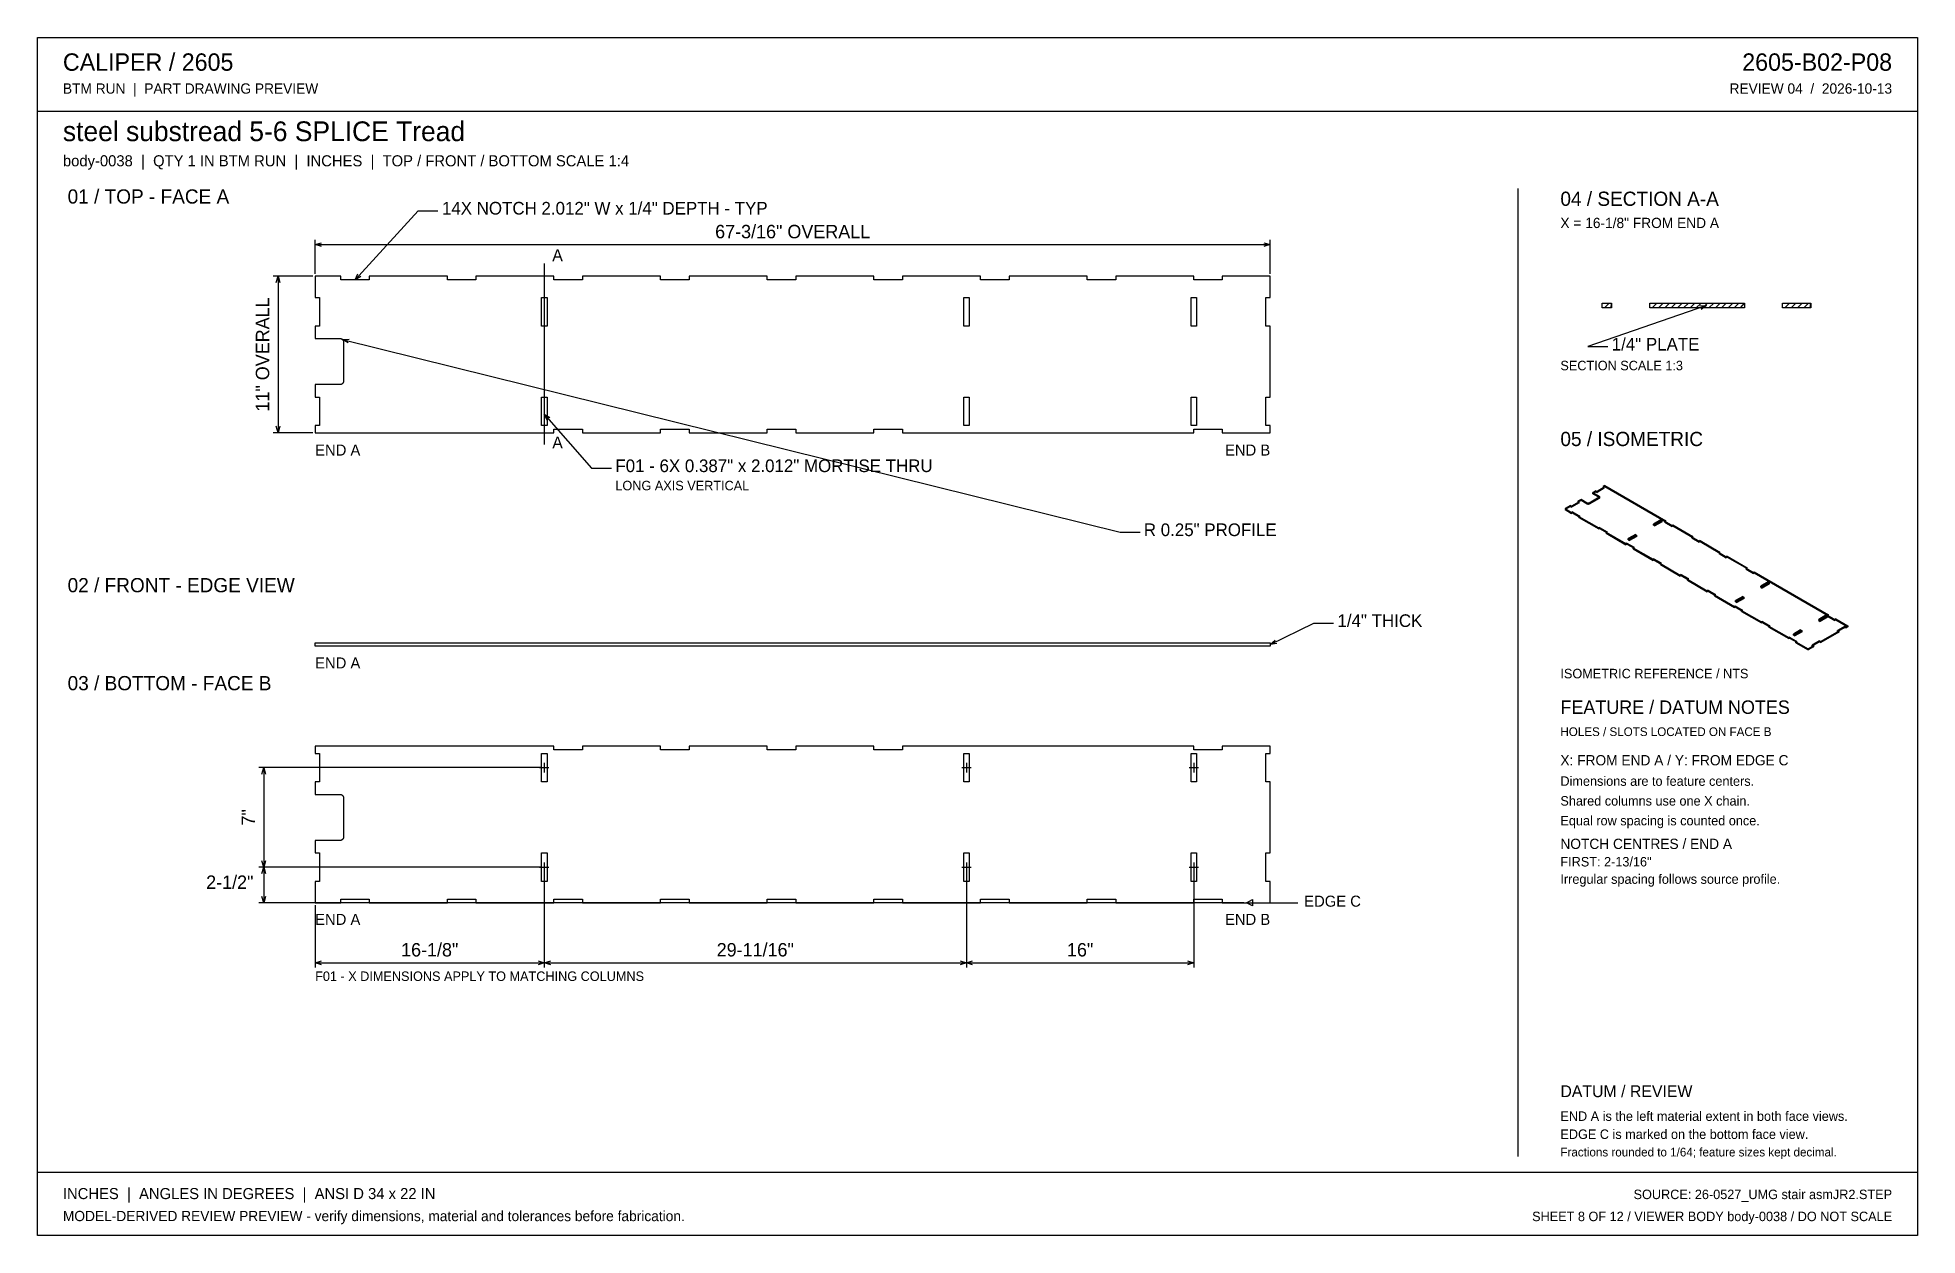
# Model space of a CAD drawing. Header units: inches. Extents: x 2 to 134, y 2 to 86.
import ezdxf
from ezdxf.enums import TextEntityAlignment as Align

# ---------------------------------------------------------------- set-up
doc = ezdxf.new("R2010")
doc.units = ezdxf.units.IN
doc.header["$MEASUREMENT"] = 0

msp = doc.modelspace()

# ---------------------------------------------------------------- linework, layer by layer
at = {"layer": 'ANNOTATION'}
for p, q in [((24.22, 69.08), (28.66, 73.94)), ((28.66, 73.94), (30.05, 73.94)), ((21.41, 69.5), (21.41, 71.89)), ((21.41, 71.56), (21.85, 71.69)), ((21.41, 71.56), (88.59, 71.56)), ((21.85, 71.42), (21.41, 71.56)), ((88.15, 71.69), (88.59, 71.56)), ((88.59, 71.56), (88.15, 71.42)), ((88.59, 69.5), (88.59, 71.89)), ((37.53, 70.22), (37.53, 57.5)), ((21.24, 69.33), (18.46, 69.33)), ((18.66, 68.89), (18.8, 69.33)), ((18.8, 69.33), (18.8, 58.33)), ((18.8, 69.33), (18.93, 68.89)), ((24.22, 69.08), (24.42, 69.51)), ((24.62, 69.32), (24.22, 69.08)), ((119.28, 67.28), (110.94, 64.39)), ((118.81, 67.26), (119.28, 67.28)), ((119.28, 67.28), (118.9, 67)), ((23.33, 64.89), (23.8, 64.91)), ((23.33, 64.89), (78.04, 51.33)), ((23.73, 64.64), (23.33, 64.89)), ((110.94, 64.39), (112.33, 64.39)), ((37.53, 59.64), (40.86, 55.83)), ((37.72, 59.21), (37.53, 59.64)), ((37.53, 59.64), (37.93, 59.4)), ((21.24, 58.33), (18.46, 58.33)), ((18.8, 58.33), (18.66, 58.78)), ((18.93, 58.78), (18.8, 58.33)), ((40.86, 55.83), (42.25, 55.83)), ((78.04, 51.33), (79.43, 51.33)), ((88.59, 43.43), (91.65, 44.94)), ((88.59, 43.43), (88.93, 43.75)), ((91.65, 44.94), (93.04, 44.94)), ((89.05, 43.5), (88.59, 43.43)), ((37.36, 34.78), (17.46, 34.78)), ((17.66, 34.33), (17.8, 34.78)), ((17.8, 34.78), (17.8, 27.78)), ((17.8, 34.78), (17.93, 34.33)), ((37.2, 34.78), (37.86, 34.78)), ((37.53, 35.11), (37.53, 34.44)), ((66.89, 34.78), (67.55, 34.78)), ((67.22, 35.11), (67.22, 34.44)), ((82.89, 34.78), (83.55, 34.78)), ((83.22, 35.11), (83.22, 34.44)), ((37.36, 27.78), (17.46, 27.78)), ((37.36, 27.78), (17.46, 27.78)), ((17.8, 27.78), (17.66, 28.22)), ((17.66, 27.33), (17.8, 27.78)), ((17.93, 28.22), (17.8, 27.78)), ((17.8, 27.78), (17.8, 25.28)), ((17.8, 27.78), (17.93, 27.33)), ((37.2, 27.78), (37.86, 27.78)), ((37.53, 28.11), (37.53, 27.44)), ((66.89, 27.78), (67.55, 27.78)), ((67.22, 28.11), (67.22, 27.44)), ((82.89, 27.78), (83.55, 27.78)), ((83.22, 28.11), (83.22, 27.44)), ((37.53, 27.61), (37.53, 20.72)), ((37.53, 27.61), (37.53, 20.72)), ((67.22, 27.61), (67.22, 20.72)), ((67.22, 27.61), (67.22, 20.72)), ((83.22, 27.61), (83.22, 20.72)), ((86.74, 25.28), (17.46, 25.28)), ((17.8, 25.28), (17.66, 25.72)), ((17.93, 25.72), (17.8, 25.28)), ((86.91, 25.28), (87.35, 25.5)), ((86.91, 25.28), (90.54, 25.28)), ((87.35, 25.06), (86.91, 25.28)), ((87.35, 25.5), (87.35, 25.06)), ((21.41, 25.11), (21.41, 20.72)), ((21.41, 21.06), (21.85, 21.19)), ((37.09, 21.19), (37.53, 21.06)), ((37.53, 21.06), (37.98, 21.19)), ((66.77, 21.19), (67.22, 21.06)), ((67.22, 21.06), (67.66, 21.19)), ((82.77, 21.19), (83.22, 21.06)), ((21.41, 21.06), (37.53, 21.06)), ((21.85, 20.92), (21.41, 21.06)), ((37.53, 21.06), (37.09, 20.92)), ((37.53, 21.06), (67.22, 21.06)), ((37.98, 20.92), (37.53, 21.06)), ((67.22, 21.06), (66.77, 20.92)), ((67.22, 21.06), (83.22, 21.06)), ((67.66, 20.92), (67.22, 21.06)), ((83.22, 21.06), (82.77, 20.92))]:
    msp.add_line(p, q, dxfattribs=at)
at = {"layer": 'OUTLINE'}
for p, q in [((1.89, 86.11), (134.11, 86.11)), ((1.89, 1.89), (1.89, 86.11)), ((134.11, 86.11), (134.11, 1.89)), ((1.89, 80.94), (134.11, 80.94)), ((106, 75.5), (106, 7.44)), ((23.21, 69.33), (21.41, 69.33)), ((21.41, 69.33), (21.41, 67.84)), ((23.21, 69.08), (23.21, 69.33)), ((25.22, 69.08), (23.21, 69.08)), ((30.71, 69.33), (25.22, 69.33)), ((25.22, 69.33), (25.22, 69.08)), ((30.71, 69.08), (30.71, 69.33)), ((32.72, 69.08), (30.71, 69.08)), ((38.21, 69.33), (32.72, 69.33)), ((32.72, 69.33), (32.72, 69.08)), ((38.21, 69.08), (38.21, 69.33)), ((40.22, 69.08), (38.21, 69.08)), ((45.71, 69.33), (40.22, 69.33)), ((40.22, 69.33), (40.22, 69.08)), ((45.71, 69.08), (45.71, 69.33)), ((47.72, 69.08), (45.71, 69.08)), ((53.21, 69.33), (47.72, 69.33)), ((47.72, 69.33), (47.72, 69.08)), ((53.21, 69.08), (53.21, 69.33)), ((55.22, 69.08), (53.21, 69.08)), ((60.71, 69.33), (55.22, 69.33)), ((55.22, 69.33), (55.22, 69.08)), ((60.71, 69.08), (60.71, 69.33)), ((62.72, 69.08), (60.71, 69.08)), ((68.21, 69.33), (62.72, 69.33)), ((62.72, 69.33), (62.72, 69.08)), ((68.21, 69.08), (68.21, 69.33)), ((70.22, 69.08), (68.21, 69.08)), ((75.71, 69.33), (70.22, 69.33)), ((70.22, 69.33), (70.22, 69.08)), ((75.71, 69.08), (75.71, 69.33)), ((77.72, 69.08), (75.71, 69.08)), ((83.21, 69.33), (77.72, 69.33)), ((77.72, 69.33), (77.72, 69.08)), ((83.21, 69.08), (83.21, 69.33)), ((85.22, 69.08), (83.21, 69.08)), ((88.59, 69.33), (85.22, 69.33)), ((85.22, 69.33), (85.22, 69.08)), ((88.59, 67.84), (88.59, 69.33)), ((21.41, 67.84), (21.72, 67.84)), ((21.72, 67.84), (21.72, 65.83)), ((37.34, 65.83), (37.34, 67.84)), ((37.34, 67.84), (37.72, 67.84)), ((37.72, 67.84), (37.72, 65.83)), ((67.03, 65.83), (67.03, 67.84)), ((67.03, 67.84), (67.41, 67.84)), ((67.41, 67.84), (67.41, 65.83)), ((83.03, 65.83), (83.03, 67.84)), ((83.03, 67.84), (83.41, 67.84)), ((83.41, 67.84), (83.41, 65.83)), ((88.28, 65.83), (88.28, 67.84)), ((88.28, 67.84), (88.59, 67.84)), ((111.94, 67.44), (112.6, 67.44)), ((111.94, 67.11), (111.94, 67.44)), ((112.11, 67.11), (112.44, 67.44)), ((112.56, 67.11), (112.6, 67.44)), ((112.6, 67.44), (112.6, 67.11)), ((115.29, 67.44), (121.94, 67.44)), ((115.29, 67.11), (115.29, 67.44)), ((115.45, 67.11), (115.79, 67.44)), ((115.9, 67.11), (116.23, 67.44)), ((116.34, 67.11), (116.67, 67.44)), ((116.79, 67.11), (117.12, 67.44)), ((117.23, 67.11), (117.56, 67.44)), ((117.67, 67.11), (118.01, 67.44)), ((118.12, 67.11), (118.45, 67.44)), ((118.56, 67.11), (118.9, 67.44)), ((119.01, 67.11), (119.34, 67.44)), ((119.45, 67.11), (119.79, 67.44)), ((119.9, 67.11), (120.23, 67.44)), ((120.34, 67.11), (120.67, 67.44)), ((120.79, 67.11), (121.12, 67.44)), ((121.23, 67.11), (121.56, 67.44)), ((121.67, 67.11), (121.94, 67.44)), ((121.94, 67.44), (121.94, 67.11)), ((124.62, 67.44), (126.61, 67.44)), ((124.62, 67.11), (124.62, 67.44)), ((124.79, 67.11), (125.12, 67.44)), ((125.23, 67.11), (125.56, 67.44)), ((125.67, 67.11), (126.01, 67.44)), ((126.12, 67.11), (126.45, 67.44)), ((126.56, 67.11), (126.61, 67.44)), ((126.61, 67.44), (126.61, 67.11)), ((112.6, 67.11), (111.94, 67.11)), ((121.94, 67.11), (115.29, 67.11)), ((126.61, 67.11), (124.62, 67.11)), ((21.72, 65.83), (21.41, 65.83)), ((21.41, 65.83), (21.41, 64.96)), ((21.41, 64.96), (23.16, 64.96)), ((23.16, 64.96), (23.16, 64.96)), ((23.16, 64.96), (23.17, 64.96)), ((23.17, 64.96), (23.17, 64.96)), ((23.17, 64.96), (23.18, 64.96)), ((23.18, 64.96), (23.19, 64.96)), ((23.19, 64.96), (23.19, 64.96)), ((23.19, 64.96), (23.2, 64.95)), ((23.2, 64.95), (23.21, 64.95)), ((23.21, 64.95), (23.21, 64.95)), ((23.21, 64.95), (23.22, 64.95)), ((23.22, 64.95), (23.22, 64.95)), ((23.22, 64.95), (23.23, 64.95)), ((23.23, 64.95), (23.23, 64.95)), ((23.23, 64.95), (23.24, 64.94)), ((23.24, 64.94), (23.25, 64.94)), ((23.25, 64.94), (23.25, 64.94)), ((23.25, 64.94), (23.26, 64.94)), ((23.26, 64.94), (23.26, 64.93)), ((23.26, 64.93), (23.27, 64.93)), ((23.27, 64.93), (23.27, 64.93)), ((23.27, 64.93), (23.28, 64.93)), ((23.28, 64.93), (23.28, 64.92)), ((23.28, 64.92), (23.29, 64.92)), ((23.29, 64.92), (23.3, 64.92)), ((23.3, 64.92), (23.3, 64.91)), ((23.3, 64.91), (23.31, 64.91)), ((23.31, 64.91), (23.31, 64.91)), ((23.31, 64.91), (23.31, 64.9)), ((23.31, 64.9), (23.32, 64.9)), ((23.32, 64.9), (23.32, 64.89)), ((23.32, 64.89), (23.33, 64.89)), ((23.33, 64.89), (23.33, 64.89)), ((23.33, 64.89), (23.34, 64.88)), ((23.34, 64.88), (23.34, 64.88)), ((23.34, 64.88), (23.35, 64.87)), ((23.35, 64.87), (23.35, 64.87)), ((23.35, 64.87), (23.35, 64.86)), ((23.35, 64.86), (23.36, 64.86)), ((23.36, 64.86), (23.36, 64.85)), ((23.36, 64.85), (23.36, 64.85)), ((23.36, 64.85), (23.37, 64.84)), ((23.37, 64.84), (23.37, 64.84)), ((23.37, 64.84), (23.37, 64.83)), ((23.37, 64.83), (23.38, 64.83)), ((23.38, 64.83), (23.38, 64.82)), ((23.38, 64.82), (23.38, 64.82)), ((23.38, 64.82), (23.38, 64.81)), ((23.38, 64.81), (23.39, 64.8)), ((23.39, 64.8), (23.39, 64.8)), ((23.39, 64.8), (23.39, 64.79)), ((23.39, 64.79), (23.39, 64.79)), ((37.72, 65.83), (37.34, 65.83)), ((67.41, 65.83), (67.03, 65.83)), ((83.41, 65.83), (83.03, 65.83)), ((88.59, 65.83), (88.28, 65.83)), ((88.59, 60.84), (88.59, 65.83)), ((23.39, 64.79), (23.4, 64.78)), ((23.4, 64.78), (23.4, 64.78)), ((23.4, 64.78), (23.4, 64.77)), ((23.4, 64.77), (23.4, 64.76)), ((23.4, 64.76), (23.4, 64.76)), ((23.4, 64.76), (23.4, 64.75)), ((23.4, 64.75), (23.4, 64.75)), ((23.4, 64.75), (23.4, 64.74)), ((23.4, 64.74), (23.41, 64.73)), ((23.41, 64.73), (23.41, 64.73)), ((23.41, 64.73), (23.41, 64.72)), ((23.41, 64.72), (23.41, 64.71)), ((23.41, 64.71), (23.41, 64.71)), ((23.41, 64.71), (23.41, 61.96)), ((23.16, 61.71), (21.41, 61.71)), ((21.41, 61.71), (21.41, 60.84)), ((21.41, 60.84), (21.72, 60.84)), ((21.72, 60.84), (21.72, 58.83)), ((23.17, 61.71), (23.16, 61.71)), ((23.16, 61.71), (23.16, 61.71)), ((23.18, 61.71), (23.17, 61.71)), ((23.17, 61.71), (23.17, 61.71)), ((23.19, 61.71), (23.18, 61.71)), ((23.2, 61.71), (23.19, 61.71)), ((23.19, 61.71), (23.19, 61.71)), ((23.21, 61.71), (23.2, 61.71)), ((23.22, 61.72), (23.21, 61.71)), ((23.21, 61.71), (23.21, 61.71)), ((23.23, 61.72), (23.22, 61.72)), ((23.22, 61.72), (23.22, 61.72)), ((23.24, 61.72), (23.23, 61.72)), ((23.23, 61.72), (23.23, 61.72)), ((23.25, 61.73), (23.24, 61.72)), ((23.26, 61.73), (23.25, 61.73)), ((23.25, 61.73), (23.25, 61.73)), ((23.27, 61.74), (23.26, 61.73)), ((23.26, 61.73), (23.26, 61.73)), ((23.28, 61.74), (23.27, 61.74)), ((23.27, 61.74), (23.27, 61.74)), ((23.29, 61.75), (23.28, 61.74)), ((23.28, 61.74), (23.28, 61.74)), ((23.3, 61.75), (23.29, 61.75)), ((23.31, 61.76), (23.3, 61.75)), ((23.3, 61.75), (23.3, 61.75)), ((23.32, 61.77), (23.31, 61.77)), ((23.31, 61.77), (23.31, 61.76)), ((23.31, 61.76), (23.31, 61.76)), ((23.33, 61.78), (23.32, 61.77)), ((23.32, 61.77), (23.32, 61.77)), ((23.34, 61.79), (23.33, 61.78)), ((23.33, 61.78), (23.33, 61.78)), ((23.35, 61.8), (23.34, 61.79)), ((23.34, 61.79), (23.34, 61.79)), ((23.36, 61.81), (23.35, 61.8)), ((23.35, 61.8), (23.35, 61.8)), ((23.35, 61.8), (23.35, 61.8)), ((23.37, 61.82), (23.36, 61.82)), ((23.36, 61.82), (23.36, 61.81)), ((23.36, 61.81), (23.36, 61.81)), ((23.38, 61.84), (23.37, 61.84)), ((23.37, 61.84), (23.37, 61.83)), ((23.37, 61.83), (23.37, 61.82)), ((23.39, 61.86), (23.38, 61.86)), ((23.38, 61.86), (23.38, 61.85)), ((23.38, 61.85), (23.38, 61.85)), ((23.38, 61.85), (23.38, 61.84)), ((23.4, 61.89), (23.39, 61.88)), ((23.39, 61.88), (23.39, 61.87)), ((23.39, 61.87), (23.39, 61.87)), ((23.39, 61.87), (23.39, 61.86)), ((23.41, 61.93), (23.4, 61.93)), ((23.4, 61.93), (23.4, 61.92)), ((23.4, 61.92), (23.4, 61.92)), ((23.4, 61.92), (23.4, 61.91)), ((23.4, 61.91), (23.4, 61.9)), ((23.4, 61.9), (23.4, 61.9)), ((23.4, 61.9), (23.4, 61.89)), ((23.4, 61.89), (23.4, 61.89)), ((23.41, 61.96), (23.41, 61.95)), ((23.41, 61.95), (23.41, 61.95)), ((23.41, 61.95), (23.41, 61.94)), ((23.41, 61.94), (23.41, 61.93)), ((37.34, 58.83), (37.34, 60.84)), ((37.34, 60.84), (37.72, 60.84)), ((37.72, 60.84), (37.72, 58.83)), ((67.03, 58.83), (67.03, 60.84)), ((67.03, 60.84), (67.41, 60.84)), ((67.41, 60.84), (67.41, 58.83)), ((83.03, 58.83), (83.03, 60.84)), ((83.03, 60.84), (83.41, 60.84)), ((83.41, 60.84), (83.41, 58.83)), ((88.28, 58.83), (88.28, 60.84)), ((88.28, 60.84), (88.59, 60.84)), ((21.72, 58.83), (21.41, 58.83)), ((21.41, 58.83), (21.41, 58.33)), ((21.41, 58.33), (38.21, 58.33)), ((37.72, 58.83), (37.34, 58.83)), ((38.21, 58.33), (38.21, 58.58)), ((38.21, 58.58), (40.22, 58.58)), ((40.22, 58.58), (40.22, 58.33)), ((40.22, 58.33), (45.71, 58.33)), ((45.71, 58.33), (45.71, 58.58)), ((45.71, 58.58), (47.72, 58.58)), ((47.72, 58.58), (47.72, 58.33)), ((47.72, 58.33), (53.21, 58.33)), ((53.21, 58.33), (53.21, 58.58)), ((53.21, 58.58), (55.22, 58.58)), ((55.22, 58.58), (55.22, 58.33)), ((55.22, 58.33), (60.71, 58.33)), ((60.71, 58.33), (60.71, 58.58)), ((60.71, 58.58), (62.72, 58.58)), ((62.72, 58.58), (62.72, 58.33)), ((62.72, 58.33), (83.21, 58.33)), ((67.41, 58.83), (67.03, 58.83)), ((83.41, 58.83), (83.03, 58.83)), ((83.21, 58.33), (83.21, 58.58)), ((83.21, 58.58), (85.22, 58.58)), ((85.22, 58.58), (85.22, 58.33)), ((85.22, 58.33), (88.59, 58.33)), ((88.59, 58.83), (88.28, 58.83)), ((88.59, 58.33), (88.59, 58.83)), ((111.49, 54.24), (111.27, 54.12)), ((111.49, 54.24), (111.58, 54.2)), ((111.49, 54.24), (111.49, 54.17)), ((112.09, 54.49), (111.58, 54.2)), ((112.09, 54.42), (111.58, 54.12)), ((112.13, 54.61), (112.01, 54.54)), ((112.13, 54.54), (112.01, 54.47)), ((112.01, 54.54), (112.01, 54.47)), ((112.01, 54.54), (112.09, 54.49)), ((112.01, 54.47), (112.09, 54.42)), ((112.09, 54.42), (112.09, 54.49)), ((112.13, 54.61), (112.13, 54.54)), ((112.13, 54.61), (116.41, 52.14)), ((112.13, 54.54), (116.41, 52.07)), ((109.71, 53.22), (109.33, 53)), ((109.71, 53.14), (109.33, 52.92)), ((109.33, 53), (109.33, 52.92)), ((109.33, 53), (109.79, 52.73)), ((109.33, 52.92), (109.79, 52.66)), ((109.71, 53.22), (109.79, 53.17)), ((109.71, 53.22), (109.71, 53.14)), ((109.71, 53.14), (109.79, 53.1)), ((110.31, 53.46), (109.79, 53.17)), ((110.31, 53.39), (109.79, 53.1)), ((109.79, 53.1), (109.79, 53.17)), ((110.45, 53.64), (110.23, 53.51)), ((110.45, 53.57), (110.23, 53.44)), ((110.23, 53.51), (110.23, 53.44)), ((110.23, 53.51), (110.31, 53.46)), ((110.23, 53.44), (110.31, 53.39)), ((110.31, 53.39), (110.31, 53.46)), ((110.45, 53.57), (110.45, 53.64)), ((110.89, 53.38), (110.45, 53.64)), ((110.89, 53.31), (110.45, 53.57)), ((110.9, 53.38), (110.89, 53.38)), ((110.89, 53.38), (110.89, 53.38)), ((110.89, 53.38), (110.89, 53.38)), ((110.89, 53.31), (110.89, 53.38)), ((110.9, 53.31), (110.89, 53.31)), ((110.89, 53.31), (110.89, 53.31)), ((110.89, 53.31), (110.89, 53.31)), ((110.91, 53.38), (110.9, 53.38)), ((110.9, 53.38), (110.9, 53.38)), ((110.9, 53.38), (110.9, 53.38)), ((110.9, 53.38), (110.9, 53.38)), ((110.9, 53.38), (110.9, 53.38)), ((110.9, 53.3), (110.9, 53.31)), ((110.91, 53.3), (110.9, 53.3)), ((110.9, 53.3), (110.9, 53.3)), ((110.9, 53.3), (110.9, 53.3)), ((110.9, 53.3), (110.9, 53.3)), ((110.91, 53.37), (110.91, 53.38)), ((110.92, 53.37), (110.91, 53.37)), ((110.91, 53.37), (110.91, 53.37)), ((110.91, 53.37), (110.91, 53.37)), ((110.91, 53.37), (110.91, 53.37)), ((110.91, 53.37), (110.91, 53.37)), ((110.92, 53.3), (110.91, 53.3)), ((110.91, 53.3), (110.91, 53.3)), ((110.91, 53.3), (110.91, 53.3)), ((110.91, 53.3), (110.91, 53.3)), ((110.91, 53.3), (110.91, 53.3)), ((110.91, 53.3), (110.91, 53.3)), ((110.93, 53.37), (110.92, 53.37)), ((110.92, 53.37), (110.92, 53.37)), ((110.92, 53.37), (110.92, 53.37)), ((110.92, 53.37), (110.92, 53.37)), ((110.92, 53.37), (110.92, 53.37)), ((110.93, 53.3), (110.92, 53.3)), ((110.92, 53.3), (110.92, 53.3)), ((110.92, 53.3), (110.92, 53.3)), ((110.92, 53.3), (110.92, 53.3)), ((110.92, 53.3), (110.92, 53.3)), ((110.94, 53.37), (110.93, 53.37)), ((110.93, 53.37), (110.93, 53.37)), ((110.93, 53.37), (110.93, 53.37)), ((110.93, 53.37), (110.93, 53.37)), ((110.93, 53.29), (110.93, 53.3)), ((110.93, 53.3), (110.93, 53.3)), ((110.94, 53.29), (110.93, 53.29)), ((110.93, 53.29), (110.93, 53.29)), ((110.95, 53.37), (110.94, 53.37)), ((110.94, 53.37), (110.94, 53.37)), ((110.94, 53.37), (110.94, 53.37)), ((110.94, 53.37), (110.94, 53.37)), ((110.94, 53.37), (110.94, 53.37)), ((110.95, 53.29), (110.94, 53.29)), ((110.94, 53.29), (110.94, 53.29)), ((110.94, 53.29), (110.94, 53.29)), ((110.94, 53.29), (110.94, 53.29)), ((110.94, 53.29), (110.94, 53.29)), ((110.96, 53.37), (110.95, 53.37)), ((110.95, 53.37), (110.95, 53.37)), ((110.95, 53.37), (110.95, 53.37)), ((110.95, 53.37), (110.95, 53.37)), ((110.95, 53.37), (110.95, 53.37)), ((110.96, 53.29), (110.95, 53.29)), ((110.95, 53.29), (110.95, 53.29)), ((110.95, 53.29), (110.95, 53.29)), ((110.95, 53.29), (110.95, 53.29)), ((110.95, 53.29), (110.95, 53.29)), ((110.97, 53.37), (110.96, 53.37)), ((110.96, 53.37), (110.96, 53.37)), ((110.96, 53.37), (110.96, 53.37)), ((110.96, 53.37), (110.96, 53.37)), ((110.97, 53.29), (110.96, 53.29)), ((110.96, 53.29), (110.96, 53.29)), ((110.96, 53.29), (110.96, 53.29)), ((110.96, 53.29), (110.96, 53.29)), ((110.98, 53.37), (110.97, 53.37)), ((110.97, 53.37), (110.97, 53.37)), ((110.97, 53.37), (110.97, 53.37)), ((110.97, 53.37), (110.97, 53.37)), ((110.97, 53.37), (110.97, 53.37)), ((110.98, 53.29), (110.97, 53.29)), ((110.97, 53.29), (110.97, 53.29)), ((110.97, 53.29), (110.97, 53.29)), ((110.97, 53.29), (110.97, 53.29)), ((110.97, 53.29), (110.97, 53.29)), ((110.99, 53.37), (110.98, 53.37)), ((110.98, 53.37), (110.98, 53.37)), ((110.98, 53.37), (110.98, 53.37)), ((110.98, 53.37), (110.98, 53.37)), ((110.99, 53.3), (110.98, 53.3)), ((110.98, 53.3), (110.98, 53.3)), ((110.98, 53.3), (110.98, 53.29)), ((110.98, 53.29), (110.98, 53.29)), ((111, 53.37), (110.99, 53.37)), ((110.99, 53.37), (110.99, 53.37)), ((110.99, 53.37), (110.99, 53.37)), ((110.99, 53.37), (110.99, 53.37)), ((110.99, 53.37), (110.99, 53.37)), ((111, 53.3), (110.99, 53.3)), ((110.99, 53.3), (110.99, 53.3)), ((110.99, 53.3), (110.99, 53.3)), ((110.99, 53.3), (110.99, 53.3)), ((110.99, 53.3), (110.99, 53.3)), ((111.01, 53.38), (111, 53.38)), ((111, 53.38), (111, 53.37)), ((111, 53.37), (111, 53.37)), ((111, 53.37), (111, 53.37)), ((111, 53.37), (111, 53.37)), ((111, 53.37), (111, 53.37)), ((111.01, 53.3), (111, 53.3)), ((111, 53.3), (111, 53.3)), ((111, 53.3), (111, 53.3)), ((111, 53.3), (111, 53.3)), ((111, 53.3), (111, 53.3)), ((111, 53.3), (111, 53.3)), ((111.02, 53.38), (111.01, 53.38)), ((111.01, 53.38), (111.01, 53.38)), ((111.01, 53.38), (111.01, 53.38)), ((111.01, 53.38), (111.01, 53.38)), ((111.01, 53.38), (111.01, 53.38)), ((111.02, 53.31), (111.01, 53.31)), ((111.01, 53.31), (111.01, 53.3)), ((111.01, 53.3), (111.01, 53.3)), ((111.01, 53.3), (111.01, 53.3)), ((111.01, 53.3), (111.01, 53.3)), ((111.72, 53.79), (111.02, 53.38)), ((111.72, 53.71), (111.02, 53.31)), ((111.02, 53.31), (111.02, 53.38)), ((111.02, 53.38), (111.02, 53.38)), ((111.02, 53.38), (111.02, 53.38)), ((111.02, 53.31), (111.02, 53.31)), ((111.02, 53.31), (111.02, 53.31)), ((111.49, 54.17), (111.27, 54.04)), ((111.27, 54.04), (111.27, 54.12)), ((111.27, 54.12), (111.72, 53.86)), ((111.27, 54.04), (111.72, 53.79)), ((111.49, 54.17), (111.58, 54.12)), ((111.58, 54.12), (111.58, 54.2)), ((111.72, 53.79), (111.72, 53.86)), ((111.72, 53.86), (111.72, 53.86)), ((111.72, 53.86), (111.72, 53.86)), ((111.72, 53.86), (111.72, 53.86)), ((111.72, 53.86), (111.72, 53.86)), ((111.72, 53.86), (111.73, 53.85)), ((111.72, 53.79), (111.72, 53.78)), ((111.72, 53.71), (111.72, 53.79)), ((111.73, 53.79), (111.72, 53.79)), ((111.72, 53.79), (111.72, 53.79)), ((111.72, 53.79), (111.72, 53.79)), ((111.72, 53.79), (111.72, 53.79)), ((111.72, 53.79), (111.72, 53.79)), ((111.72, 53.78), (111.72, 53.78)), ((111.72, 53.78), (111.72, 53.78)), ((111.72, 53.78), (111.72, 53.78)), ((111.72, 53.78), (111.73, 53.78)), ((111.73, 53.72), (111.72, 53.72)), ((111.72, 53.72), (111.72, 53.71)), ((111.72, 53.71), (111.72, 53.71)), ((111.72, 53.71), (111.72, 53.71)), ((111.72, 53.71), (111.72, 53.71)), ((111.73, 53.85), (111.73, 53.85)), ((111.73, 53.85), (111.73, 53.85)), ((111.73, 53.85), (111.73, 53.85)), ((111.73, 53.85), (111.73, 53.85)), ((111.73, 53.85), (111.73, 53.85)), ((111.73, 53.85), (111.73, 53.85)), ((111.73, 53.85), (111.73, 53.85)), ((111.73, 53.85), (111.73, 53.85)), ((111.73, 53.85), (111.74, 53.84)), ((111.74, 53.8), (111.73, 53.8)), ((111.73, 53.8), (111.73, 53.8)), ((111.73, 53.8), (111.73, 53.8)), ((111.73, 53.8), (111.73, 53.8)), ((111.73, 53.8), (111.73, 53.79)), ((111.73, 53.79), (111.73, 53.79)), ((111.73, 53.79), (111.73, 53.79)), ((111.73, 53.79), (111.73, 53.79)), ((111.73, 53.79), (111.73, 53.79)), ((111.73, 53.78), (111.73, 53.78)), ((111.73, 53.78), (111.73, 53.78)), ((111.73, 53.78), (111.73, 53.78)), ((111.73, 53.78), (111.73, 53.78)), ((111.73, 53.78), (111.73, 53.78)), ((111.73, 53.78), (111.73, 53.77)), ((111.73, 53.77), (111.73, 53.77)), ((111.73, 53.77), (111.73, 53.77)), ((111.73, 53.77), (111.74, 53.77)), ((111.74, 53.73), (111.73, 53.73)), ((111.73, 53.73), (111.73, 53.72)), ((111.73, 53.72), (111.73, 53.72)), ((111.73, 53.72), (111.73, 53.72)), ((111.73, 53.72), (111.73, 53.72)), ((111.73, 53.72), (111.73, 53.72)), ((111.73, 53.72), (111.73, 53.72)), ((111.73, 53.72), (111.73, 53.72)), ((111.73, 53.72), (111.73, 53.72)), ((111.74, 53.84), (111.74, 53.84)), ((111.74, 53.84), (111.74, 53.84)), ((111.74, 53.84), (111.74, 53.84)), ((111.74, 53.84), (111.74, 53.84)), ((111.74, 53.84), (111.74, 53.84)), ((111.74, 53.84), (111.74, 53.84)), ((111.74, 53.84), (111.74, 53.84)), ((111.74, 53.84), (111.74, 53.83)), ((111.74, 53.83), (111.74, 53.83)), ((111.74, 53.83), (111.74, 53.83)), ((111.74, 53.83), (111.74, 53.83)), ((111.74, 53.83), (111.74, 53.83)), ((111.74, 53.83), (111.74, 53.83)), ((111.74, 53.83), (111.74, 53.83)), ((111.74, 53.83), (111.74, 53.83)), ((111.74, 53.83), (111.74, 53.82)), ((111.74, 53.82), (111.74, 53.82)), ((111.74, 53.82), (111.74, 53.82)), ((111.74, 53.82), (111.74, 53.82)), ((111.74, 53.82), (111.74, 53.82)), ((111.74, 53.82), (111.74, 53.82)), ((111.74, 53.82), (111.74, 53.82)), ((111.74, 53.82), (111.74, 53.82)), ((111.74, 53.82), (111.74, 53.81)), ((111.74, 53.81), (111.74, 53.81)), ((111.74, 53.81), (111.74, 53.81)), ((111.74, 53.81), (111.74, 53.81)), ((111.74, 53.81), (111.74, 53.81)), ((111.74, 53.81), (111.74, 53.81)), ((111.74, 53.81), (111.74, 53.81)), ((111.74, 53.81), (111.74, 53.81)), ((111.74, 53.81), (111.74, 53.8)), ((111.74, 53.8), (111.74, 53.8)), ((111.74, 53.8), (111.74, 53.8)), ((111.74, 53.8), (111.74, 53.8)), ((111.74, 53.8), (111.74, 53.8)), ((111.74, 53.77), (111.74, 53.77)), ((111.74, 53.77), (111.74, 53.77)), ((111.74, 53.77), (111.74, 53.77)), ((111.74, 53.77), (111.74, 53.77)), ((111.74, 53.77), (111.74, 53.77)), ((111.74, 53.77), (111.74, 53.76)), ((111.74, 53.76), (111.74, 53.76)), ((111.74, 53.76), (111.74, 53.76)), ((111.74, 53.76), (111.74, 53.76)), ((111.74, 53.76), (111.74, 53.76)), ((111.74, 53.76), (111.74, 53.76)), ((111.74, 53.76), (111.74, 53.76)), ((111.74, 53.76), (111.74, 53.76)), ((111.74, 53.76), (111.74, 53.75)), ((111.74, 53.75), (111.74, 53.75)), ((111.74, 53.75), (111.74, 53.75)), ((111.74, 53.75), (111.74, 53.75)), ((111.74, 53.75), (111.74, 53.75)), ((111.74, 53.75), (111.74, 53.75)), ((111.74, 53.75), (111.74, 53.75)), ((111.74, 53.75), (111.74, 53.74)), ((111.74, 53.74), (111.74, 53.74)), ((111.74, 53.74), (111.74, 53.74)), ((111.74, 53.74), (111.74, 53.74)), ((111.74, 53.74), (111.74, 53.74)), ((111.74, 53.74), (111.74, 53.74)), ((111.74, 53.74), (111.74, 53.74)), ((111.74, 53.74), (111.74, 53.74)), ((111.74, 53.74), (111.74, 53.73)), ((111.74, 53.73), (111.74, 53.73)), ((111.74, 53.73), (111.74, 53.73)), ((111.74, 53.73), (111.74, 53.73)), ((111.74, 53.73), (111.74, 53.73)), ((111.74, 53.73), (111.74, 53.73)), ((111.74, 53.73), (111.74, 53.73)), ((111.74, 53.73), (111.74, 53.73)), ((109.86, 52.77), (109.79, 52.73)), ((109.79, 52.66), (109.79, 52.73)), ((109.86, 52.69), (109.79, 52.66)), ((109.86, 52.69), (109.86, 52.77)), ((109.86, 52.77), (110.37, 52.47)), ((109.86, 52.69), (110.37, 52.4)), ((110.37, 52.47), (110.3, 52.44)), ((110.3, 52.36), (110.3, 52.44)), ((110.3, 52.44), (111.7, 51.63)), ((110.37, 52.4), (110.3, 52.36)), ((110.3, 52.36), (111.7, 51.56)), ((110.37, 52.4), (110.37, 52.47)), ((111.76, 51.67), (111.7, 51.63)), ((111.7, 51.56), (111.7, 51.63)), ((111.76, 51.59), (111.7, 51.56)), ((111.76, 51.59), (111.76, 51.67)), ((111.76, 51.67), (112.28, 51.37)), ((111.76, 51.59), (112.28, 51.3)), ((116.06, 52.2), (115.55, 51.9)), ((116.06, 52.13), (115.55, 51.83)), ((115.55, 51.9), (115.64, 51.85)), ((115.55, 51.83), (115.55, 51.9)), ((115.55, 51.83), (115.64, 51.77)), ((116.16, 52.14), (115.64, 51.85)), ((116.16, 52.07), (115.64, 51.77)), ((115.64, 51.77), (115.64, 51.85)), ((116.06, 52.2), (116.16, 52.14)), ((116.06, 52.13), (116.06, 52.2)), ((116.06, 52.13), (116.16, 52.07)), ((116.16, 52.07), (116.16, 52.14)), ((116.41, 52.14), (116.34, 52.11)), ((116.34, 52.11), (116.85, 51.81)), ((116.34, 52.03), (116.34, 52.11)), ((116.41, 52.07), (116.34, 52.03)), ((116.34, 52.03), (116.85, 51.74)), ((116.41, 52.07), (116.41, 52.14)), ((116.92, 51.85), (116.85, 51.81)), ((116.85, 51.74), (116.85, 51.81)), ((116.92, 51.77), (116.85, 51.74)), ((116.92, 51.85), (118.31, 51.04)), ((116.92, 51.77), (116.92, 51.85)), ((116.92, 51.77), (118.31, 50.97)), ((112.28, 51.37), (112.21, 51.33)), ((112.21, 51.26), (112.21, 51.33)), ((112.21, 51.33), (113.61, 50.53)), ((112.28, 51.3), (112.21, 51.26)), ((112.21, 51.26), (113.61, 50.45)), ((112.28, 51.3), (112.28, 51.37)), ((113.67, 50.56), (113.61, 50.53)), ((113.61, 50.45), (113.61, 50.53)), ((113.67, 50.49), (113.61, 50.45)), ((113.67, 50.49), (113.67, 50.56)), ((113.67, 50.56), (114.18, 50.27)), ((113.67, 50.49), (114.18, 50.2)), ((114.28, 51.17), (113.77, 50.88)), ((114.28, 51.1), (113.77, 50.8)), ((113.77, 50.8), (113.77, 50.88)), ((113.77, 50.88), (113.86, 50.82)), ((113.77, 50.8), (113.86, 50.75)), ((114.38, 51.11), (113.86, 50.82)), ((114.38, 51.04), (113.86, 50.75)), ((113.86, 50.75), (113.86, 50.82)), ((114.18, 50.27), (114.12, 50.23)), ((114.18, 50.2), (114.18, 50.27)), ((114.28, 51.1), (114.28, 51.17)), ((114.28, 51.17), (114.38, 51.11)), ((114.28, 51.1), (114.38, 51.04)), ((114.38, 51.04), (114.38, 51.11)), ((118.31, 51.04), (118.25, 51.01)), ((118.25, 51.01), (118.76, 50.71)), ((118.25, 50.93), (118.25, 51.01)), ((118.31, 50.97), (118.25, 50.93)), ((118.25, 50.93), (118.76, 50.64)), ((118.31, 50.97), (118.31, 51.04)), ((118.83, 50.75), (118.76, 50.71)), ((118.76, 50.64), (118.76, 50.71)), ((118.83, 50.67), (118.76, 50.64)), ((118.83, 50.67), (118.83, 50.75)), ((118.83, 50.75), (120.22, 49.94)), ((118.83, 50.67), (120.22, 49.87)), ((114.12, 50.16), (114.12, 50.23)), ((114.12, 50.23), (115.52, 49.43)), ((114.18, 50.2), (114.12, 50.16)), ((114.12, 50.16), (115.52, 49.35)), ((115.58, 49.46), (115.52, 49.43)), ((115.52, 49.35), (115.52, 49.43)), ((115.58, 49.39), (115.52, 49.35)), ((115.58, 49.39), (115.58, 49.46)), ((115.58, 49.46), (116.09, 49.17)), ((115.58, 49.39), (116.09, 49.09)), ((116.09, 49.17), (116.03, 49.13)), ((116.03, 49.13), (117.42, 48.32)), ((116.03, 49.06), (116.03, 49.13)), ((116.09, 49.09), (116.03, 49.06)), ((116.03, 49.06), (117.42, 48.25)), ((116.09, 49.09), (116.09, 49.17)), ((120.22, 49.94), (120.16, 49.9)), ((120.16, 49.9), (120.67, 49.61)), ((120.16, 49.83), (120.16, 49.9)), ((120.22, 49.87), (120.16, 49.83)), ((120.16, 49.83), (120.67, 49.53)), ((120.22, 49.87), (120.22, 49.94)), ((120.73, 49.64), (120.67, 49.61)), ((120.67, 49.53), (120.67, 49.61)), ((120.73, 49.57), (120.67, 49.53)), ((120.73, 49.57), (120.73, 49.64)), ((120.73, 49.64), (122.13, 48.84)), ((120.73, 49.57), (122.13, 48.77)), ((117.49, 48.36), (117.42, 48.32)), ((117.42, 48.25), (117.42, 48.32)), ((117.49, 48.29), (117.42, 48.25)), ((117.49, 48.29), (117.49, 48.36)), ((117.49, 48.36), (118, 48.07)), ((117.49, 48.29), (118, 47.99)), ((118, 48.07), (117.94, 48.03)), ((117.94, 48.03), (119.33, 47.22)), ((117.94, 47.96), (117.94, 48.03)), ((118, 47.99), (117.94, 47.96)), ((117.94, 47.96), (119.33, 47.15)), ((118, 47.99), (118, 48.07)), ((122.13, 48.84), (122.07, 48.8)), ((122.07, 48.8), (122.58, 48.51)), ((122.07, 48.73), (122.07, 48.8)), ((122.13, 48.77), (122.07, 48.73)), ((122.07, 48.73), (122.58, 48.43)), ((122.13, 48.77), (122.13, 48.84)), ((122.64, 48.54), (122.58, 48.51)), ((122.58, 48.43), (122.58, 48.51)), ((122.64, 48.47), (122.58, 48.43)), ((122.64, 48.54), (127.85, 45.53)), ((122.64, 48.47), (122.64, 48.54)), ((122.64, 48.47), (127.85, 45.46)), ((123.61, 47.84), (123.1, 47.54)), ((123.61, 47.77), (123.1, 47.47)), ((123.71, 47.78), (123.2, 47.49)), ((123.71, 47.71), (123.2, 47.41)), ((123.61, 47.84), (123.71, 47.78)), ((123.61, 47.77), (123.61, 47.84)), ((123.61, 47.77), (123.71, 47.71)), ((123.71, 47.71), (123.71, 47.78)), ((119.4, 47.26), (119.33, 47.22)), ((119.33, 47.15), (119.33, 47.22)), ((119.4, 47.19), (119.33, 47.15)), ((119.4, 47.19), (119.4, 47.26)), ((119.4, 47.26), (119.91, 46.96)), ((119.4, 47.19), (119.91, 46.89)), ((119.91, 46.96), (119.84, 46.93)), ((119.84, 46.93), (121.24, 46.12)), ((119.84, 46.85), (119.84, 46.93)), ((119.91, 46.89), (119.84, 46.85)), ((119.84, 46.85), (121.24, 46.05)), ((119.91, 46.89), (119.91, 46.96)), ((121.83, 46.81), (121.32, 46.52)), ((121.83, 46.74), (121.32, 46.44)), ((121.32, 46.52), (121.42, 46.46)), ((121.32, 46.44), (121.32, 46.52)), ((121.32, 46.44), (121.42, 46.39)), ((121.93, 46.75), (121.42, 46.46)), ((121.93, 46.68), (121.42, 46.39)), ((121.42, 46.39), (121.42, 46.46)), ((121.83, 46.81), (121.93, 46.75)), ((121.83, 46.74), (121.83, 46.81)), ((121.83, 46.74), (121.93, 46.68)), ((121.93, 46.68), (121.93, 46.75)), ((123.1, 47.47), (123.1, 47.54)), ((123.1, 47.54), (123.2, 47.49)), ((123.1, 47.47), (123.2, 47.41)), ((123.2, 47.41), (123.2, 47.49)), ((121.3, 46.16), (121.24, 46.12)), ((121.24, 46.05), (121.24, 46.12)), ((121.3, 46.09), (121.24, 46.05)), ((121.3, 46.09), (121.3, 46.16)), ((121.3, 46.16), (121.82, 45.86)), ((121.3, 46.09), (121.82, 45.79)), ((121.82, 45.86), (121.75, 45.83)), ((121.75, 45.75), (121.75, 45.83)), ((121.75, 45.83), (123.15, 45.02)), ((121.82, 45.79), (121.75, 45.75)), ((121.75, 45.75), (123.15, 44.95)), ((121.82, 45.79), (121.82, 45.86)), ((123.21, 45.06), (123.15, 45.02)), ((123.15, 44.95), (123.15, 45.02)), ((123.21, 44.98), (123.15, 44.95)), ((123.21, 45.06), (123.72, 44.76)), ((123.21, 44.98), (123.21, 45.06)), ((123.21, 44.98), (123.72, 44.69)), ((127.68, 45.49), (127.17, 45.19)), ((127.68, 45.42), (127.17, 45.12)), ((127.17, 45.12), (127.17, 45.19)), ((127.17, 45.19), (127.27, 45.14)), ((127.17, 45.12), (127.27, 45.06)), ((127.78, 45.43), (127.27, 45.14)), ((127.78, 45.36), (127.27, 45.06)), ((127.27, 45.06), (127.27, 45.14)), ((127.68, 45.42), (127.68, 45.49)), ((127.68, 45.49), (127.78, 45.43)), ((127.68, 45.42), (127.78, 45.36)), ((127.78, 45.36), (127.78, 45.43)), ((127.85, 45.53), (127.79, 45.5)), ((127.79, 45.42), (127.79, 45.5)), ((127.79, 45.5), (128.3, 45.2)), ((127.85, 45.46), (127.79, 45.42)), ((127.79, 45.42), (128.3, 45.13)), ((127.85, 45.46), (127.85, 45.53)), ((128.37, 45.24), (128.3, 45.2)), ((128.3, 45.13), (128.3, 45.2)), ((128.37, 45.17), (128.3, 45.13)), ((128.37, 45.17), (128.37, 45.24)), ((128.37, 45.24), (129.22, 44.74)), ((128.37, 45.17), (129.22, 44.67)), ((123.72, 44.76), (123.66, 44.72)), ((123.66, 44.72), (125.06, 43.92)), ((123.66, 44.65), (123.66, 44.72)), ((123.72, 44.69), (123.66, 44.65)), ((123.66, 44.65), (125.06, 43.85)), ((123.72, 44.69), (123.72, 44.76)), ((125.12, 43.96), (125.06, 43.92)), ((125.06, 43.85), (125.06, 43.92)), ((125.12, 43.88), (125.06, 43.85)), ((125.12, 43.88), (125.12, 43.96)), ((125.12, 43.96), (125.63, 43.66)), ((125.12, 43.88), (125.63, 43.59)), ((125.9, 44.46), (125.39, 44.17)), ((125.9, 44.39), (125.39, 44.09)), ((125.39, 44.17), (125.49, 44.11)), ((125.39, 44.09), (125.39, 44.17)), ((125.39, 44.09), (125.49, 44.04)), ((126, 44.4), (125.49, 44.11)), ((126, 44.33), (125.49, 44.04)), ((125.49, 44.04), (125.49, 44.11)), ((125.63, 43.66), (125.57, 43.62)), ((125.63, 43.59), (125.63, 43.66)), ((125.9, 44.46), (126, 44.4)), ((125.9, 44.39), (125.9, 44.46)), ((125.9, 44.39), (126, 44.33)), ((126, 44.33), (126, 44.4)), ((127.23, 43.69), (126.72, 43.39)), ((127.23, 43.62), (127.23, 43.69)), ((127.23, 43.69), (127.32, 43.64)), ((128.58, 44.38), (127.32, 43.64)), ((128.58, 44.3), (127.32, 43.57)), ((127.32, 43.64), (127.32, 43.57)), ((129.02, 44.72), (128.5, 44.42)), ((129.02, 44.64), (128.5, 44.35)), ((128.5, 44.42), (128.58, 44.38)), ((128.5, 44.35), (128.5, 44.42)), ((128.5, 44.35), (128.58, 44.3)), ((128.58, 44.38), (128.58, 44.3)), ((129.02, 44.72), (129.1, 44.67)), ((129.02, 44.64), (129.02, 44.72)), ((129.02, 44.64), (129.1, 44.6)), ((129.22, 44.74), (129.1, 44.67)), ((129.1, 44.67), (129.1, 44.6)), ((129.22, 44.67), (129.1, 44.6)), ((129.22, 44.74), (129.22, 44.67)), ((21.41, 43.56), (88.59, 43.56)), ((21.41, 43.31), (21.41, 43.56)), ((88.59, 43.31), (21.41, 43.31)), ((88.59, 43.56), (88.59, 43.31)), ((125.57, 43.55), (125.57, 43.62)), ((125.57, 43.62), (126.42, 43.13)), ((125.63, 43.59), (125.57, 43.55)), ((125.57, 43.55), (126.42, 43.06)), ((126.8, 43.35), (126.42, 43.13)), ((126.8, 43.27), (126.42, 43.06)), ((126.42, 43.13), (126.42, 43.06)), ((127.23, 43.62), (126.72, 43.32)), ((126.72, 43.32), (126.72, 43.39)), ((126.72, 43.39), (126.8, 43.35)), ((126.72, 43.32), (126.8, 43.27)), ((126.8, 43.35), (126.8, 43.27)), ((127.23, 43.62), (127.32, 43.57)), ((38.21, 36.28), (21.41, 36.28)), ((21.41, 36.28), (21.41, 35.78)), ((21.41, 35.78), (21.72, 35.78)), ((21.72, 35.78), (21.72, 33.77)), ((37.34, 35.78), (37.72, 35.78)), ((37.34, 33.77), (37.34, 35.78)), ((37.72, 35.78), (37.72, 33.77)), ((38.21, 36.03), (38.21, 36.28)), ((40.22, 36.03), (38.21, 36.03)), ((45.71, 36.28), (40.22, 36.28)), ((40.22, 36.28), (40.22, 36.03)), ((45.71, 36.03), (45.71, 36.28)), ((47.72, 36.03), (45.71, 36.03)), ((53.21, 36.28), (47.72, 36.28)), ((47.72, 36.28), (47.72, 36.03)), ((53.21, 36.03), (53.21, 36.28)), ((55.22, 36.03), (53.21, 36.03)), ((60.71, 36.28), (55.22, 36.28)), ((55.22, 36.28), (55.22, 36.03)), ((60.71, 36.03), (60.71, 36.28)), ((62.72, 36.03), (60.71, 36.03)), ((83.21, 36.28), (62.72, 36.28)), ((62.72, 36.28), (62.72, 36.03)), ((67.03, 35.78), (67.41, 35.78)), ((67.03, 33.77), (67.03, 35.78)), ((67.41, 35.78), (67.41, 33.77)), ((83.03, 35.78), (83.41, 35.78)), ((83.03, 33.77), (83.03, 35.78)), ((83.21, 36.03), (83.21, 36.28)), ((85.22, 36.03), (83.21, 36.03)), ((83.41, 35.78), (83.41, 33.77)), ((88.59, 36.28), (85.22, 36.28)), ((85.22, 36.28), (85.22, 36.03)), ((88.28, 33.77), (88.28, 35.78)), ((88.28, 35.78), (88.59, 35.78)), ((88.59, 35.78), (88.59, 36.28)), ((21.72, 33.77), (21.41, 33.77)), ((21.41, 33.77), (21.41, 32.9)), ((37.72, 33.77), (37.34, 33.77)), ((67.41, 33.77), (67.03, 33.77)), ((83.41, 33.77), (83.03, 33.77)), ((88.59, 33.77), (88.28, 33.77)), ((88.59, 28.78), (88.59, 33.77)), ((21.41, 32.9), (23.16, 32.9)), ((23.16, 32.9), (23.16, 32.9)), ((23.16, 32.9), (23.17, 32.9)), ((23.17, 32.9), (23.17, 32.9)), ((23.17, 32.9), (23.18, 32.9)), ((23.18, 32.9), (23.19, 32.9)), ((23.19, 32.9), (23.19, 32.9)), ((23.19, 32.9), (23.2, 32.9)), ((23.2, 32.9), (23.21, 32.9)), ((23.21, 32.9), (23.21, 32.9)), ((23.21, 32.9), (23.22, 32.9)), ((23.22, 32.9), (23.22, 32.89)), ((23.22, 32.89), (23.23, 32.89)), ((23.23, 32.89), (23.23, 32.89)), ((23.23, 32.89), (23.24, 32.89)), ((23.24, 32.89), (23.25, 32.89)), ((23.25, 32.89), (23.25, 32.88)), ((23.25, 32.88), (23.26, 32.88)), ((23.26, 32.88), (23.26, 32.88)), ((23.26, 32.88), (23.27, 32.88)), ((23.27, 32.88), (23.27, 32.87)), ((23.27, 32.87), (23.28, 32.87)), ((23.28, 32.87), (23.28, 32.87)), ((23.28, 32.87), (23.29, 32.86)), ((23.29, 32.86), (23.3, 32.86)), ((23.3, 32.86), (23.3, 32.86)), ((23.3, 32.86), (23.31, 32.85)), ((23.31, 32.85), (23.31, 32.85)), ((23.31, 32.85), (23.31, 32.85)), ((23.31, 32.85), (23.32, 32.84)), ((23.32, 32.84), (23.32, 32.84)), ((23.32, 32.84), (23.33, 32.83)), ((23.33, 32.83), (23.33, 32.83)), ((23.33, 32.83), (23.34, 32.83)), ((23.34, 32.83), (23.34, 32.82)), ((23.34, 32.82), (23.35, 32.82)), ((23.35, 32.82), (23.35, 32.81)), ((23.35, 32.81), (23.35, 32.81)), ((23.35, 32.81), (23.36, 32.8)), ((23.36, 32.8), (23.36, 32.8)), ((23.36, 32.8), (23.36, 32.79)), ((23.36, 32.79), (23.37, 32.79)), ((23.37, 32.79), (23.37, 32.78)), ((23.37, 32.78), (23.37, 32.78)), ((23.37, 32.78), (23.38, 32.77)), ((23.38, 32.77), (23.38, 32.77)), ((23.38, 32.77), (23.38, 32.76)), ((23.38, 32.76), (23.38, 32.75)), ((23.38, 32.75), (23.39, 32.75)), ((23.39, 32.75), (23.39, 32.74)), ((23.39, 32.74), (23.39, 32.74)), ((23.39, 32.74), (23.39, 32.73)), ((23.39, 32.73), (23.4, 32.73)), ((23.4, 32.73), (23.4, 32.72)), ((23.4, 32.72), (23.4, 32.71)), ((23.4, 32.71), (23.4, 32.71)), ((23.4, 32.71), (23.4, 32.7)), ((23.4, 32.7), (23.4, 32.7)), ((23.4, 32.7), (23.4, 32.69)), ((23.4, 32.69), (23.4, 32.68)), ((23.4, 32.68), (23.41, 32.68)), ((23.41, 32.68), (23.41, 32.67)), ((23.41, 32.67), (23.41, 32.67)), ((23.41, 32.67), (23.41, 32.66)), ((23.41, 32.66), (23.41, 32.65)), ((23.41, 32.65), (23.41, 29.9)), ((23.16, 29.65), (21.41, 29.65)), ((21.41, 29.65), (21.41, 28.78)), ((23.17, 29.65), (23.16, 29.65)), ((23.16, 29.65), (23.16, 29.65)), ((23.18, 29.65), (23.17, 29.65)), ((23.17, 29.65), (23.17, 29.65)), ((23.19, 29.65), (23.18, 29.65)), ((23.2, 29.66), (23.19, 29.66)), ((23.19, 29.66), (23.19, 29.65)), ((23.21, 29.66), (23.2, 29.66)), ((23.22, 29.66), (23.21, 29.66)), ((23.21, 29.66), (23.21, 29.66)), ((23.23, 29.66), (23.22, 29.66)), ((23.22, 29.66), (23.22, 29.66)), ((23.24, 29.67), (23.23, 29.67)), ((23.23, 29.67), (23.23, 29.66)), ((23.25, 29.67), (23.24, 29.67)), ((23.26, 29.67), (23.25, 29.67)), ((23.25, 29.67), (23.25, 29.67)), ((23.27, 29.68), (23.26, 29.68)), ((23.26, 29.68), (23.26, 29.67)), ((23.28, 29.69), (23.27, 29.68)), ((23.27, 29.68), (23.27, 29.68)), ((23.29, 29.69), (23.28, 29.69)), ((23.28, 29.69), (23.28, 29.69)), ((23.3, 29.69), (23.29, 29.69)), ((23.31, 29.7), (23.3, 29.7)), ((23.3, 29.7), (23.3, 29.69)), ((23.32, 29.71), (23.31, 29.71)), ((23.31, 29.71), (23.31, 29.71)), ((23.31, 29.71), (23.31, 29.7)), ((23.33, 29.72), (23.32, 29.72)), ((23.32, 29.72), (23.32, 29.71)), ((23.34, 29.73), (23.33, 29.73)), ((23.33, 29.73), (23.33, 29.72)), ((23.35, 29.74), (23.34, 29.73)), ((23.34, 29.73), (23.34, 29.73)), ((23.36, 29.75), (23.35, 29.75)), ((23.35, 29.75), (23.35, 29.74)), ((23.35, 29.74), (23.35, 29.74)), ((23.37, 29.77), (23.36, 29.76)), ((23.36, 29.76), (23.36, 29.76)), ((23.36, 29.76), (23.36, 29.75)), ((23.38, 29.78), (23.37, 29.78)), ((23.37, 29.78), (23.37, 29.77)), ((23.37, 29.77), (23.37, 29.77)), ((23.39, 29.81), (23.38, 29.8)), ((23.38, 29.8), (23.38, 29.8)), ((23.38, 29.8), (23.38, 29.79)), ((23.38, 29.79), (23.38, 29.78)), ((23.4, 29.83), (23.39, 29.82)), ((23.39, 29.82), (23.39, 29.82)), ((23.39, 29.82), (23.39, 29.81)), ((23.39, 29.81), (23.39, 29.81)), ((23.41, 29.88), (23.4, 29.87)), ((23.4, 29.87), (23.4, 29.87)), ((23.4, 29.87), (23.4, 29.86)), ((23.4, 29.86), (23.4, 29.85)), ((23.4, 29.85), (23.4, 29.85)), ((23.4, 29.85), (23.4, 29.84)), ((23.4, 29.84), (23.4, 29.84)), ((23.4, 29.84), (23.4, 29.83)), ((23.41, 29.9), (23.41, 29.9)), ((23.41, 29.9), (23.41, 29.89)), ((23.41, 29.89), (23.41, 29.88)), ((23.41, 29.88), (23.41, 29.88)), ((21.41, 28.78), (21.72, 28.78)), ((21.72, 28.78), (21.72, 26.77)), ((37.34, 28.78), (37.72, 28.78)), ((37.34, 26.77), (37.34, 28.78)), ((37.72, 28.78), (37.72, 26.77)), ((67.03, 28.78), (67.41, 28.78)), ((67.03, 26.77), (67.03, 28.78)), ((67.41, 28.78), (67.41, 26.77)), ((83.03, 28.78), (83.41, 28.78)), ((83.03, 26.77), (83.03, 28.78)), ((83.41, 28.78), (83.41, 26.77)), ((88.28, 26.77), (88.28, 28.78)), ((88.28, 28.78), (88.59, 28.78)), ((21.72, 26.77), (21.41, 26.77)), ((21.41, 26.77), (21.41, 25.28)), ((37.72, 26.77), (37.34, 26.77)), ((67.41, 26.77), (67.03, 26.77)), ((83.41, 26.77), (83.03, 26.77)), ((88.59, 26.77), (88.28, 26.77)), ((88.59, 25.28), (88.59, 26.77)), ((21.41, 25.28), (23.21, 25.28)), ((23.21, 25.28), (23.21, 25.53)), ((23.21, 25.53), (25.22, 25.53)), ((25.22, 25.53), (25.22, 25.28)), ((25.22, 25.28), (30.71, 25.28)), ((30.71, 25.28), (30.71, 25.53)), ((30.71, 25.53), (32.72, 25.53)), ((32.72, 25.53), (32.72, 25.28)), ((32.72, 25.28), (38.21, 25.28)), ((38.21, 25.28), (38.21, 25.53)), ((38.21, 25.53), (40.22, 25.53)), ((40.22, 25.53), (40.22, 25.28)), ((40.22, 25.28), (45.71, 25.28)), ((45.71, 25.28), (45.71, 25.53)), ((45.71, 25.53), (47.72, 25.53)), ((47.72, 25.53), (47.72, 25.28)), ((47.72, 25.28), (53.21, 25.28)), ((53.21, 25.28), (53.21, 25.53)), ((53.21, 25.53), (55.22, 25.53)), ((55.22, 25.53), (55.22, 25.28)), ((55.22, 25.28), (60.71, 25.28)), ((60.71, 25.28), (60.71, 25.53)), ((60.71, 25.53), (62.72, 25.53)), ((62.72, 25.53), (62.72, 25.28)), ((62.72, 25.28), (68.21, 25.28)), ((68.21, 25.28), (68.21, 25.53)), ((68.21, 25.53), (70.22, 25.53)), ((70.22, 25.53), (70.22, 25.28)), ((70.22, 25.28), (75.71, 25.28)), ((75.71, 25.28), (75.71, 25.53)), ((75.71, 25.53), (77.72, 25.53)), ((77.72, 25.53), (77.72, 25.28)), ((77.72, 25.28), (83.21, 25.28)), ((83.21, 25.28), (83.21, 25.53)), ((83.21, 25.53), (85.22, 25.53)), ((85.22, 25.53), (85.22, 25.28)), ((85.22, 25.28), (88.59, 25.28)), ((1.89, 6.33), (134.11, 6.33)), ((134.11, 1.89), (1.89, 1.89))]:
    msp.add_line(p, q, dxfattribs=at)

# ---------------------------------------------------------------- texts
at = {"layer": 'ANNOTATION'}
for s, height, p in [('CALIPER / 2605', 1.2222, (3.67, 83.78)), ('BTM RUN  |  PART DRAWING PREVIEW', 0.7222, (3.67, 82.17)), ('steel substread 5-6 SPLICE Tread', 1.3889, (3.67, 78.83)), ('body-0038  |  QTY 1 IN BTM RUN  |  INCHES  |  TOP / FRONT / BOTTOM SCALE 1:4', 0.7778, (3.67, 77.06)), ('01 / TOP - FACE A', 1, (4, 74.44)), ('14X NOTCH 2.012" W x 1/4" DEPTH - TYP', 0.8889, (30.33, 73.67)), ('04 / SECTION A-A', 1, (109, 74.28)), ('X = 16-1/8" FROM END A', 0.7222, (109, 72.72)), ('A', 0.833, (38.09, 70.39)), ('1/4" PLATE', 0.889, (112.61, 64.11)), ('SECTION SCALE 1:3', 0.6667, (109, 62.72)), ('05 / ISOMETRIC', 1, (109, 57.39)), ('END A', 0.778, (21.41, 56.72)), ('A', 0.833, (38.09, 57.22)), ('F01 - 6X 0.387" x 2.012" MORTISE THRU', 0.8889, (42.53, 55.56)), ('LONG AXIS VERTICAL', 0.6667, (42.53, 54.28)), ('R 0.25" PROFILE', 0.8889, (79.7, 51.06)), ('02 / FRONT - EDGE VIEW', 1, (4, 47.11)), ('1/4" THICK', 0.889, (93.32, 44.67)), ('END A', 0.778, (21.41, 41.75)), ('03 / BOTTOM - FACE B', 1, (4, 40.22)), ('ISOMETRIC REFERENCE / NTS', 0.6667, (109, 41.06)), ('FEATURE / DATUM NOTES', 0.9444, (109, 38.56)), ('HOLES / SLOTS LOCATED ON FACE B', 0.6111, (109, 37)), ('X: FROM END A / Y: FROM EDGE C', 0.7222, (109, 34.94)), ('Dimensions are to feature centers.', 0.6667, (109, 33.5)), ('Shared columns use one X chain.', 0.6667, (109, 32.11)), ('Equal row spacing is counted once.', 0.6667, (109, 30.72)), ('NOTCH CENTRES / END A', 0.7222, (109, 29.06)), ('FIRST: 2-13/16"', 0.6667, (109, 27.83)), ('Irregular spacing follows source profile.', 0.6667, (109, 26.61)), ('EDGE C', 0.778, (90.98, 25)), ('END A', 0.778, (21.41, 23.72)), ('F01 - X DIMENSIONS APPLY TO MATCHING COLUMNS', 0.6667, (21.41, 19.78)), ('DATUM / REVIEW', 0.8333, (109, 11.61)), ('END A is the left material extent in both face views.', 0.6667, (109, 9.94)), ('EDGE C is marked on the bottom face view.', 0.6667, (109, 8.67)), ('Fractions rounded to 1/64; feature sizes kept decimal.', 0.6111, (109, 7.44)), ('INCHES  |  ANGLES IN DEGREES  |  ANSI D 34 x 22 IN', 0.7778, (3.67, 4.44)), ('MODEL-DERIVED REVIEW PREVIEW - verify dimensions, material and tolerances before fabrication.', 0.7222, (3.67, 2.89))]:
    msp.add_text(s, height=height, dxfattribs=at).set_placement(p)
for s, height, p in [('2605-B02-P08', 1.2222, (132.33, 83.78)), ('REVIEW 04  /  2026-10-13', 0.7222, (132.33, 82.17)), ('END B', 0.778, (88.59, 56.72)), ('2-1/2"', 0.944, (17.07, 26.25)), ('END B', 0.778, (88.59, 23.72)), ('SOURCE: 26-0527_UMG stair asmJR2.STEP', 0.6667, (132.33, 4.44)), ('SHEET 8 OF 12 / VIEWER BODY body-0038 / DO NOT SCALE', 0.6667, (132.33, 2.89))]:
    msp.add_text(s, height=height, dxfattribs=at).set_placement(p, align=Align.RIGHT)
for s, height, p in [('67-3/16" OVERALL', 0.9444, (55, 72)), ('16-1/8"', 0.944, (29.47, 21.5)), ('29-11/16"', 0.944, (52.37, 21.5)), ('16"', 0.944, (75.22, 21.5))]:
    msp.add_text(s, height=height, dxfattribs=at).set_placement(p, align=Align.CENTER)
for s, height, p in [('11" OVERALL', 0.9444, (18.18, 63.83)), ('7"', 0.944, (17.18, 31.28))]:
    msp.add_text(s, height=height, rotation=90, dxfattribs=at).set_placement(p, align=Align.CENTER)

doc.saveas('drawing.dxf')
